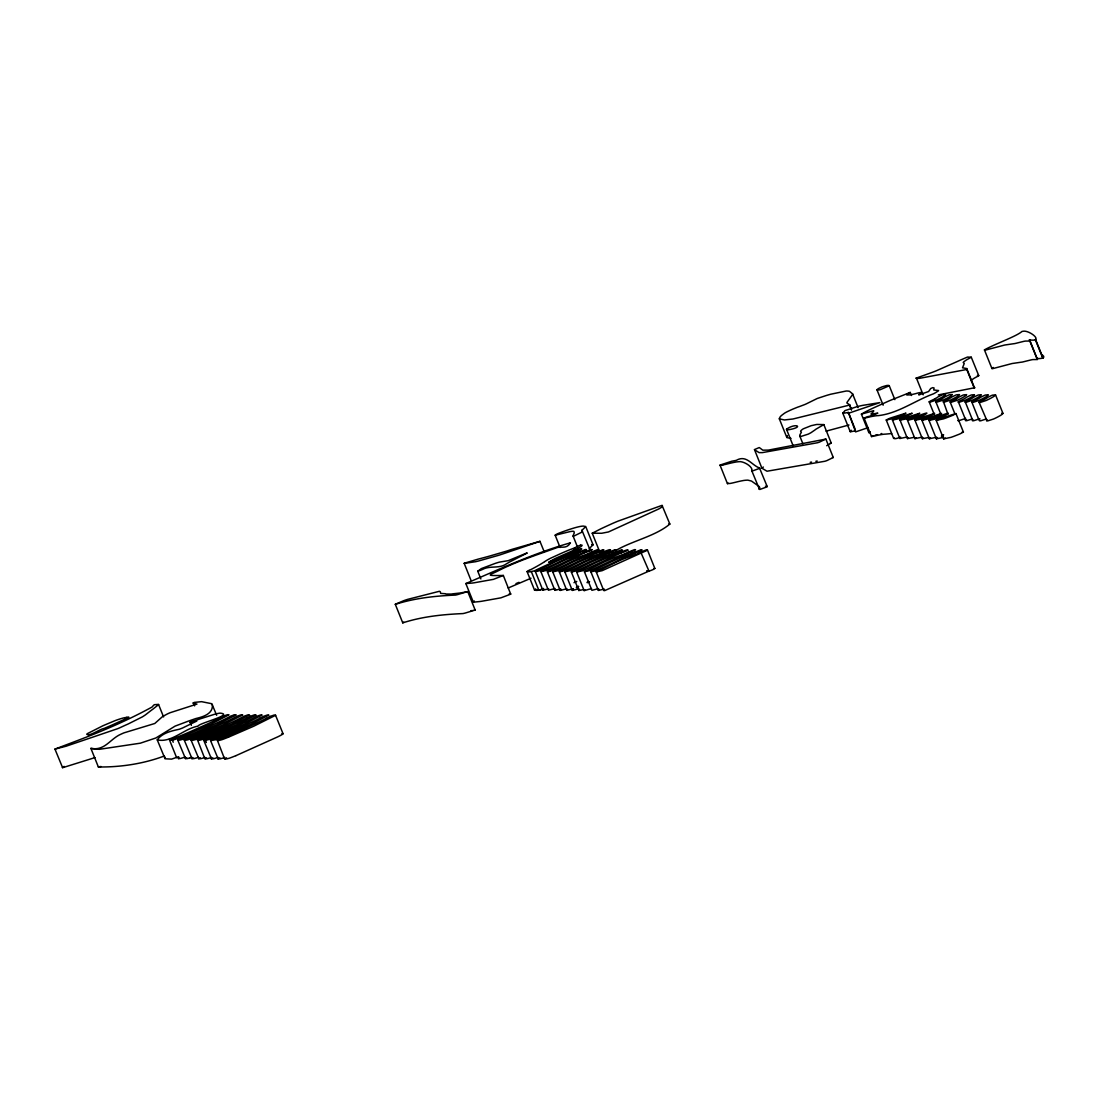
<?xml version="1.0" encoding="UTF-8"?>
<svg xmlns="http://www.w3.org/2000/svg" width="1099" height="1099" viewBox="0 0 1099 1099"><rect width="100%" height="100%" fill="white"/><g stroke="black" fill="none" stroke-linecap="round" stroke-linejoin="round"><path stroke-width="1.5" d="M995.557 395.036L992.864 395.063A5.646 0.687 -21.9 0 0 991.669 395.448L987.795 397.33A12.474 1.525 -21.9 0 1 985.322 398.951L984.388 399.418A16.76 2.047 -21.9 0 1 982.74 400.242A22.447 2.734 -21.9 0 1 980.432 401.341L979.003 402.179L987.053 420.862A25.991 3.173 -21.9 0 0 987.877 420.862L993.592 418.994A11.814 1.442 -21.9 0 0 995.076 418.307L996.559 417.579A16.938 2.061 -21.9 0 0 998.84 416.384L1000.021 415.71A24.151 2.94 -21.9 0 0 1001.642 414.68L1002.989 413.444L995.557 394.953L994.21 396.189A24.151 2.94 -21.9 0 1 992.589 397.206L991.408 397.879A16.938 2.061 -21.9 0 1 989.127 399.088L987.644 399.802A11.814 1.442 -21.9 0 1 986.146 400.503L980.445 402.371A25.991 3.173 -21.9 0 1 979.621 402.371L979.044 402.234M588.322 551.272L588.693 550.97A27.448 3.352 -21.9 0 0 589.792 549.335L581.907 530.213C594.985 519.717 560.174 532.424 557.179 533.949A7.666 0.934 -21.9 0 0 555.847 534.65L555.16 535.186L560.119 547.522M94.981 757.596L62.616 767.706L54.95 749.106C83.579 738.157 115.477 726.989 152.047 707.042A27.667 3.366 -21.9 0 0 152.857 706.066L154.272 704.706L158.503 704.377L163.586 716.933M62.382 767.597L64.14 766.388M537.507 569.364L539.609 568.348A30.209 3.682 -21.9 0 1 541.972 567.221L575.34 551.78A35.566 4.341 -21.9 0 0 574.008 551.657L548.662 562.345L550.077 561.383A44.097 5.371 -21.9 0 1 553.223 559.583L554.528 558.883A13.696 1.676 -21.9 0 1 556.396 557.949L570.903 551.533M891.605 433.542L885.657 434.119A48.315 5.893 -21.9 0 0 883.596 434.27L882.552 434.393A76.312 9.3 -21.9 0 0 880.258 434.764L878.197 435.163A22.942 2.789 -21.9 0 0 876.988 435.438L875.793 435.726A47.257 5.756 -21.9 0 1 874.337 436.083L871.507 436.564L864.061 418.06L867.496 416.727A27.585 3.366 -21.9 0 1 869.749 416.233L877.826 413.155L871.136 414.158A6.512 0.797 -21.9 0 1 871.04 413.98L871.878 413.128A97.303 11.855 -21.9 0 0 873.018 412.084L873.787 410.889A31.981 3.901 -21.9 0 0 873.417 410.765L861.41 414.117L865.353 411.891A63.577 7.748 -21.9 0 1 867.825 410.641L870.916 409.116A30.484 3.709 -21.9 0 1 873.252 408.017L887.772 401.478A42.916 5.234 -21.9 0 1 890.19 400.421L910.151 392.439L911.524 395.516M871.507 436.564L872.963 435.781M585.643 526.339L593.075 544.829L589.394 548.415L589.792 549.335M157.239 739.847C162.418 732.882 171.279 730.986 179.247 729.255A14.246 1.731 -21.9 0 0 182.489 728.033L196.803 721.04L189.935 722.483L191.405 721.658L215.198 714.075A44.702 5.454 -21.9 0 1 219.951 713.127C235.062 714.487 198.699 723.183 198.012 726.151C183.973 728.568 171.526 743.199 157.239 739.847L165.042 758.791L171.595 759.121L178.656 756.675M164.671 758.351L165.248 757.184M759.038 486.431L751.496 481.06L747.842 480.139A107.839 13.147 -21.9 0 0 745.479 480.263L744.435 480.373A29.481 3.599 -21.9 0 0 743.322 480.538L740.781 481.032A82.988 10.111 -21.9 0 0 738.336 481.568A64.099 7.817 -21.9 0 0 736.646 481.98L734.269 482.557A42.943 5.234 -21.9 0 1 730.272 483.423L727.442 483.629L720.01 465.083L731.838 461.209A320.826 39.097 -21.9 0 1 736.275 460.371C746.18 454.574 751.373 464.671 758.928 467.762A15.496 1.882 -21.9 0 1 759.436 467.803L767.171 486.5A7.927 0.962 -21.9 0 1 766.91 486.898L759.931 489.44A30.401 3.709 -21.9 0 1 759.491 489.371L751.634 470.413A8.201 1.003 -21.9 0 1 752.059 469.96C751.675 466.072 744.737 462.102 740.41 461.635A107.839 13.147 -21.9 0 0 738.047 461.772L737.003 461.882A29.481 3.599 -21.9 0 0 735.89 462.033L733.349 462.528A82.988 10.111 -21.9 0 0 730.89 463.077A64.099 7.817 -21.9 0 0 729.214 463.476L726.837 464.066A42.943 5.234 -21.9 0 1 722.84 464.932M727.442 483.629L728.197 483.079M848.153 413.389L879.846 402.619L863.8 405.201A18.175 2.212 -21.9 0 0 862.674 405.38L859.418 406.081A29 3.531 -21.9 0 0 857.275 406.616L845.007 410.586L842.782 413.142A9.671 1.181 -21.9 0 0 843.112 413.293L848.414 412.455L855.599 431.893L867.784 427.745M281.852 733.596A20.62 2.514 -21.9 0 1 283.006 733.706L282.69 734.201A17.199 2.102 -21.9 0 1 277.951 736.756L235.928 755.659M759.038 489.11L759.066 488.904A8.201 1.003 -21.9 0 1 759.505 488.451L759.766 487.283M465.852 583.569C499.509 569.048 535.68 552.605 570.422 542.824C566.768 549.321 561.328 546.217 557.317 547.522C538.318 554.418 518.975 560.6 500.787 569.502C489.687 575.395 483.148 575.752 503.328 575.464L510.705 594.174L500.883 597.842L481.541 601.29A67.039 8.174 -21.9 0 0 479.906 601.524L473.367 602.183L465.852 583.569L472.474 583.033A67.039 8.174 -21.9 0 1 474.109 582.8L493.451 579.352L503.328 575.464M473.284 602.073L474.315 601.016M467.721 591.619L461.58 592.746A21.101 2.569 -21.9 0 1 460.261 592.993L452.623 593.845A27.42 3.338 -21.9 0 1 451.126 594.078L446.015 594.01A31.761 3.874 -21.9 0 1 445.562 593.735L440.672 593.405L440.424 592.388A38.547 4.698 -21.9 0 0 440.314 591.839L440.026 591.592A78.208 9.534 -21.9 0 0 439.394 591.289L407.688 599.353A20.716 2.528 -21.9 0 0 403.745 600.672L395.283 604.271L402.756 622.858C422.346 616.539 442.636 614.465 463.036 613.572A36.253 4.423 -21.9 0 1 464.987 613.118L475.166 610.055L467.734 591.55L457.555 594.614A36.253 4.423 -21.9 0 0 455.604 595.081C435.19 595.933 414.914 598.09 395.31 604.354M470.963 580.286L464.163 563.251L478.106 559.144A213.069 25.964 -21.9 0 0 485.978 557.069A174.7 21.293 -21.9 0 0 489.206 556.19L506.914 551.025A30.772 3.75 -21.9 0 1 508.988 550.324A36.116 4.396 -21.9 0 1 510.046 549.981A30.305 3.695 -21.9 0 1 511.928 549.376L539.952 541.312L544.362 552.138M825.83 439.105L768.407 450.109L762.802 450.164L759.285 447.54L754.464 449.573L761.923 468.215L767.006 471.224L824.868 461.264A9.589 1.168 -21.9 0 0 826.888 460.605L833.276 457.5L825.844 439.009L819.456 442.114A9.589 1.168 -21.9 0 1 817.436 442.76L762.321 452.623L759.093 452.609L754.491 449.725M640.703 552.481L624.108 558.635A238.51 29.069 -21.9 0 0 616.127 562.152L596.249 571.933L602.156 570.669L643.464 551.986A13.312 1.621 -21.9 0 0 646.267 550.778L647.462 550.022A20.62 2.514 -21.9 0 0 646.308 549.857L639.838 552.481A38.259 4.657 -21.9 0 0 640.951 552.605L649.001 571.137L650.896 570.477A14.301 1.745 -21.9 0 0 653.328 569.447L654.798 568.458A20.62 2.514 -21.9 0 0 654.111 568.348M596.249 571.933L603.681 590.424L604.546 590.671L649.001 571.095L646.844 570.999M543.442 588.583L539.293 590.136L534.54 590.094L527.067 571.562L527.74 571.013A8.861 1.085 -21.9 0 1 528.715 570.56L529.072 570.395M543.593 588.514C542.37 590.149 532.095 591.413 535.817 589.201M610.453 550.022L609.299 550.64A13.312 1.621 -21.9 0 1 606.483 551.835L603.983 552.454A38.259 4.657 -21.9 0 1 602.87 552.33L587.141 558.498A238.51 29.069 -21.9 0 0 579.159 562.015L559.281 571.782L566.782 590.397L573.403 588.666M591.55 588.569L584.16 590.644L576.659 572.043L596.537 562.262A238.51 29.069 -21.9 0 1 604.519 558.745L620.207 552.563A38.259 4.657 -21.9 0 0 621.361 552.701L623.875 552.083A13.312 1.621 -21.9 0 0 626.677 550.887L627.886 550.187M535.35 571.59L555.242 561.823A238.51 29.069 -21.9 0 1 563.21 558.306L576.604 552.66L582.566 551.643A13.312 1.621 -21.9 0 0 585.369 550.434L586.454 549.624A20.62 2.514 -21.9 0 0 585.41 549.514L578.939 552.138A38.259 4.657 -21.9 0 0 580.052 552.261L541.258 570.326L535.419 571.7L542.851 590.204L548.689 588.817M555.009 588.514L548.401 590.245L540.887 571.631L560.778 561.864A238.51 29.069 -21.9 0 1 568.76 558.347L585.355 552.179M560.724 588.982L554.871 590.355L547.371 571.755L567.263 561.974A238.51 29.069 -21.9 0 1 575.23 558.457L591.963 552.302M542.782 590.081L543.593 589.298M552.728 571.851L572.62 562.07A238.51 29.069 -21.9 0 1 580.588 558.553L593.982 552.921L599.944 551.89A13.312 1.621 -21.9 0 0 602.76 550.695L603.846 549.871A20.62 2.514 -21.9 0 0 602.788 549.775L596.317 552.385A38.259 4.657 -21.9 0 0 597.43 552.509L558.635 570.573L552.728 571.851L560.229 590.451L566.85 588.734M554.803 590.245L555.627 589.462M578.939 588.707L572.318 590.438L564.817 571.823L584.709 562.056A238.51 29.069 -21.9 0 1 592.677 558.539L606.071 552.907L612.033 551.877A13.312 1.621 -21.9 0 0 614.849 550.681L616.031 549.926A20.62 2.514 -21.9 0 0 614.877 549.761M560.16 590.342L560.985 589.559M573.582 549.541L573.884 548.978A40.91 4.987 -21.9 0 1 574.159 548.689L574.695 548.154A31.17 3.792 -21.9 0 0 574.928 547.893M583.885 589.49L578.802 590.548L571.301 571.947L591.18 562.166A238.51 29.069 -21.9 0 1 599.161 558.649L612.555 553.017L618.517 551.986M566.713 590.287L567.524 589.504M572.249 590.328L573.074 589.545M578.733 590.438L579.544 589.655M598.529 588.611L591.908 590.328L584.407 571.727L604.299 561.946A238.51 29.069 -21.9 0 1 612.267 558.429L628.875 552.261M584.091 590.534L584.902 589.751M590.891 571.837L610.769 562.056A238.51 29.069 -21.9 0 1 618.751 558.539L632.145 552.907L638.107 551.89A13.312 1.621 -21.9 0 0 640.909 550.681L642.077 549.912A20.62 2.514 -21.9 0 0 640.951 549.761L634.48 552.385A38.259 4.657 -21.9 0 0 635.593 552.509L596.798 570.573L590.891 571.837L598.392 590.438L604.23 589.064M598.323 590.328L599.134 589.545M603.681 590.424L604.491 589.641M883.143 405.188L876.947 389.774L877.51 389.225A15.716 1.91 -21.9 0 1 878.884 388.345L881.741 387.013A11.004 1.346 -21.9 0 1 882.415 386.752L886.646 385.529A22.859 2.789 -21.9 0 1 889.242 385.722L894.847 399.638M869.982 432.292L868.842 432.608L870.01 431.852M971.269 357.216L967.463 357.065L962.078 359.373A185.8 22.639 -21.9 0 0 956.281 361.969L936.389 370.748A21.527 2.624 -21.9 0 1 932.639 372.218L915.934 378.235L918.517 378.427A137.1 16.705 -21.9 0 0 920.399 378.166L967.093 369.429L967.079 368.605L962.518 367.794L964.18 363.714A11.388 1.387 -21.9 0 0 964.139 363.412L963.232 362.519A22.9 2.789 -21.9 0 1 963.754 361.832L966.392 359.95A20.098 2.445 -21.9 0 1 968.164 358.947A17.433 2.129 -21.9 0 1 969.771 358.095L971.269 357.216L978.742 375.611L977.203 376.586A17.433 2.129 -21.9 0 0 975.596 377.438A20.098 2.445 -21.9 0 0 973.838 378.441L971.186 380.323A22.9 2.789 -21.9 0 0 970.953 380.584M851.189 430.217L850.214 431.632A9.671 1.181 -21.9 0 0 850.544 431.783L855.489 430.794M158.627 704.596L152.665 709.336A60.747 7.405 -21.9 0 0 150.247 711.122L145.521 714.803A65.83 8.023 -21.9 0 1 142.307 716.905L128.102 724.007A41.583 5.069 -21.9 0 0 124.97 725.395L120.588 727.414A5.99 0.728 -21.9 0 1 117.717 728.651L65.954 746.262L54.95 749.106M955.965 413.581L953.273 415.051A13.71 1.676 -21.9 0 1 951.61 415.793L946.212 417.895A38.85 4.739 -21.9 0 0 943.574 418.856L936.211 420.381L943.643 438.872L951.006 437.347A38.85 4.739 -21.9 0 1 953.657 436.399L959.042 434.297A13.71 1.676 -21.9 0 0 960.705 433.542L963.411 432.072L955.951 413.54L941.335 418.156A37.709 4.602 -21.9 0 1 940.043 418.568L936.252 420.436M910.288 392.425L908.392 393.497A7.803 0.948 -21.9 0 0 907.183 394.211L906.565 394.857L909.161 394.926A21.54 2.624 -21.9 0 0 910.219 394.802L911.373 394.61A40.91 4.987 -21.9 0 0 913.269 394.211L913.764 394.101A28.808 3.517 -21.9 0 0 918.16 392.947L921.347 392.343A7.995 0.975 -21.9 0 1 920.687 393.044L918.585 394.775A10.839 1.319 -21.9 0 0 919.135 394.843L928.6 391.519L930.716 388.51L932.721 387.645L934.068 387.961L933.738 389.994L938.587 390.543L937.42 391.491A61.173 7.459 -21.9 0 1 935.702 392.577L934.699 393.167A6.992 0.852 -21.9 0 1 933.436 393.84C915 400.572 898.02 413.485 878.225 415.628A48.315 5.893 -21.9 0 0 876.164 415.765L875.12 415.903A76.312 9.3 -21.9 0 0 872.826 416.274L870.765 416.658A22.942 2.789 -21.9 0 0 869.556 416.933L868.361 417.235A47.257 5.756 -21.9 0 1 866.905 417.593L864.144 418.087M187.778 758.475A20.62 2.514 -21.9 0 1 185.511 758.64L177.75 740.067L179.137 739.215A26.994 3.283 -21.9 0 0 183.56 737.511L185.085 736.907A41.996 5.124 -21.9 0 0 193.108 733.596L193.822 733.28A112.991 13.765 -21.9 0 0 198.809 731.123L215.074 723.815A118.719 14.466 -21.9 0 0 219.003 721.988L220.954 721.068A40.663 4.959 -21.9 0 0 227.026 718.073L228.152 717.482A31.225 3.805 -21.9 0 0 230.639 716.15L234.485 714.803M198.328 757.252A17.199 2.102 -21.9 0 1 196.474 757.939L194.289 758.516A20.62 2.514 -21.9 0 1 192.037 758.695L184.261 740.122L185.649 739.27A26.994 3.283 -21.9 0 0 190.086 737.566L191.597 736.962A41.996 5.124 -21.9 0 0 199.62 733.637L200.348 733.335A112.991 13.765 -21.9 0 0 205.334 731.178L221.586 723.87A118.719 14.466 -21.9 0 0 225.515 722.043L227.466 721.123A40.663 4.959 -21.9 0 0 233.551 718.128L234.664 717.537M204.922 757.39A17.199 2.102 -21.9 0 1 203.301 757.994L201.117 758.571A20.62 2.514 -21.9 0 1 198.864 758.75L191.089 740.176L192.476 739.325A26.994 3.283 -21.9 0 0 196.9 737.621M185.182 758.557L186.569 757.706M191.693 758.612L193.081 757.761M211.461 758.873L203.727 740.273L205.115 739.421A26.994 3.283 -21.9 0 0 209.538 737.717L211.063 737.127A41.996 5.124 -21.9 0 0 219.086 733.802L219.814 733.486A112.991 13.765 -21.9 0 0 224.8 731.33L241.052 724.021A118.719 14.466 -21.9 0 0 244.981 722.194L246.932 721.274A40.663 4.959 -21.9 0 0 253.017 718.279L254.13 717.688A31.225 3.805 -21.9 0 0 256.63 716.356L260.463 715.023A21.156 2.583 -21.9 0 1 262.112 715.078L244.266 724.268L215.088 737.044M198.521 758.667L200.21 757.706M218.179 758.928L210.458 740.328L211.846 739.476A26.994 3.283 -21.9 0 0 216.269 737.772L217.794 737.168A41.996 5.124 -21.9 0 0 225.817 733.857L226.531 733.541A112.991 13.765 -21.9 0 0 231.518 731.385L247.783 724.076A118.719 14.466 -21.9 0 0 251.712 722.249L253.663 721.329A40.663 4.959 -21.9 0 0 259.735 718.334M211.461 757.348A17.199 2.102 -21.9 0 1 209.607 758.035L207.423 758.626A20.62 2.514 -21.9 0 1 205.17 758.805L206.516 757.761M217.89 758.818L219.882 757.747M235.9 755.645A17.199 2.102 -21.9 0 1 229.348 758.2L227.177 758.791A20.62 2.514 -21.9 0 1 224.91 758.956L226.573 757.802M940.826 414.172L935.867 401.836L937.296 400.984A22.447 2.734 -21.9 0 0 939.604 399.899A16.76 2.047 -21.9 0 0 941.252 399.074L942.118 398.621M942.983 401.836L944.412 401.039A22.447 2.734 -21.9 0 0 946.706 399.954A16.76 2.047 -21.9 0 0 948.368 399.129L949.22 398.676A12.474 1.525 -21.9 0 0 951.693 397.082L955.649 395.145A5.646 0.687 -21.9 0 1 956.844 394.761L959.496 394.596L958.191 395.901A24.151 2.94 -21.9 0 1 956.556 396.918L955.374 397.591A16.938 2.061 -21.9 0 1 953.094 398.786L951.624 399.514A11.814 1.442 -21.9 0 1 950.127 400.201L944.426 402.069A25.991 3.173 -21.9 0 1 943.588 402.083L947.942 414.227M957.902 401.959L959.331 401.162A22.447 2.734 -21.9 0 0 961.639 400.077A16.76 2.047 -21.9 0 0 963.287 399.253L964.153 398.8A12.474 1.525 -21.9 0 0 966.612 397.206L970.568 395.269A5.646 0.687 -21.9 0 1 971.763 394.884L974.428 394.72L973.11 396.025A24.151 2.94 -21.9 0 1 971.475 397.041L970.307 397.714A16.938 2.061 -21.9 0 1 968.027 398.91L966.543 399.638A11.814 1.442 -21.9 0 1 965.046 400.324L959.345 402.193A25.991 3.173 -21.9 0 1 958.507 402.193L965.952 420.697A25.991 3.173 -21.9 0 0 966.777 420.683L971.997 419.035M964.798 402.014L966.227 401.217A22.447 2.734 -21.9 0 0 968.535 400.132A16.76 2.047 -21.9 0 0 970.183 399.308L971.049 398.855A12.474 1.525 -21.9 0 0 973.508 397.261L977.464 395.324A5.646 0.687 -21.9 0 1 978.659 394.939L981.325 394.775L980.006 396.08A24.151 2.94 -21.9 0 1 978.371 397.096L977.203 397.769A16.938 2.061 -21.9 0 1 974.923 398.964L973.439 399.693A11.814 1.442 -21.9 0 1 971.942 400.379L966.241 402.248A25.991 3.173 -21.9 0 1 965.403 402.261L972.849 420.752A25.991 3.173 -21.9 0 0 973.673 420.738L979.374 418.884A11.814 1.442 -21.9 0 0 979.868 418.65M965.334 420.505L966.502 419.791M972.23 420.56L973.151 419.955M986.407 418.939L980.706 420.807A25.991 3.173 -21.9 0 1 979.882 420.807L979.965 420.12M986.449 420.683L987.355 420.065M892.484 420.079L896.262 418.211A37.709 4.602 -21.9 0 0 897.553 417.799L912.17 413.197L909.491 414.694A13.71 1.676 -21.9 0 1 907.829 415.449L902.444 417.551A38.85 4.739 -21.9 0 0 899.806 418.499L892.429 420.024L899.861 438.515L907.238 437.004M913.832 437.429L907.444 438.583L900.012 420.079L903.845 418.279A37.709 4.602 -21.9 0 0 905.136 417.854L919.767 413.251L917.074 414.763A13.71 1.676 -21.9 0 1 915.412 415.504L910.027 417.606A38.85 4.739 -21.9 0 0 907.389 418.568L906.716 418.815M900.685 437.072C899.408 437.69 893.116 439.875 894.339 437.869M929.053 437.429L922.349 438.693L914.918 420.203L918.75 418.403A37.709 4.602 -21.9 0 0 920.042 417.977L934.658 413.375L931.979 414.886A13.71 1.676 -21.9 0 1 930.317 415.628L924.918 417.73A38.85 4.739 -21.9 0 0 922.281 418.692L921.608 418.925M907.444 438.583L908.365 437.855M921.91 420.189L925.743 418.458A37.709 4.602 -21.9 0 0 927.034 418.032L941.651 413.43L938.972 414.941A13.71 1.676 -21.9 0 1 937.31 415.683L931.911 417.785A38.85 4.739 -21.9 0 0 929.273 418.746L921.91 420.258L929.342 438.748L936.705 437.237M922.267 437.114L914.904 438.638L916.085 437.8M929.342 438.748L930.523 437.91M943.409 437.416L936.375 438.817L937.557 437.965M599.669 551.712L592.237 533.221L600.892 528.811A177.832 21.678 -21.9 0 1 605.274 526.764L612.899 523.289A17.103 2.088 -21.9 0 1 614.437 522.629L616.525 521.75A17.172 2.088 -21.9 0 1 618.036 521.132L662.051 505.361L669.854 524.058C655.347 536.23 632.928 540.557 615.88 550.462M627.872 550.132L627.817 550.091A20.62 2.514 -21.9 0 0 626.718 549.967L619.905 552.371L621.114 552.591M402.756 622.858L403.718 622.089M984.374 349.894C995.364 343.767 1016.699 336.267 1021.96 331.472A29.673 3.613 -21.9 0 1 1023.911 331.156C1030.601 330.854 1044.27 342.091 1029.172 339.879A39.276 4.781 -21.9 0 1 1029.694 339.989L1029.845 340.044A41.886 5.11 -21.9 0 1 1030.203 340.237L1029.639 341.047L1025.449 341.075A16.815 2.047 -21.9 0 0 1023.32 341.473L1015.188 343.492A20.936 2.555 -21.9 0 1 1013.621 343.726L1004.678 345.031L985.061 350.196A22.433 2.734 -21.9 0 1 984.498 350.059L991.944 368.55A22.433 2.734 -21.9 0 0 992.493 368.687L1012.11 363.522L1021.053 362.217A20.936 2.555 -21.9 0 0 1022.62 361.997L1030.766 359.977A16.815 2.047 -21.9 0 1 1032.881 359.579L1037.071 359.538L1037.635 358.727A41.886 5.11 -21.9 0 0 1037.277 358.535L1037.126 358.48A39.276 4.781 -21.9 0 0 1036.975 358.439M823.824 424.599L816.008 429.146A24.109 2.94 -21.9 0 0 814.895 430.011L810.883 432.759A39.674 4.836 -21.9 0 1 808.287 434.119L800.484 436.605A28.134 3.434 -21.9 0 1 800.045 436.427L799.756 435.506A130.259 15.881 -21.9 0 1 799.935 434.764L801.391 432.237L800.704 431.564A22.983 2.802 -21.9 0 1 801.693 429.97L802.05 429.695A29.714 3.627 -21.9 0 1 803.287 428.816L811.282 425.643A18.161 2.212 -21.9 0 0 812.642 425.368L815.829 424.64A20.318 2.473 -21.9 0 1 817.079 424.448L823.824 424.599L831.256 443.103L826.668 445.713M534.512 590.053L535.708 589.256M787.365 435.616L786.98 437.636L791.005 438.432M573.074 551.767L573.815 551.382A13.779 1.676 -21.9 0 1 574.2 551.217L577.03 550.022A17.213 2.102 -21.9 0 1 577.882 549.665L579.97 548.951A11.691 1.429 -21.9 0 1 580.354 548.909L580.808 548.882A16.348 1.992 -21.9 0 1 581.467 548.868M164.246 756.016C143.447 763.832 120.299 767.281 98.36 766.965L90.887 748.378C105.092 751.084 110.106 738.72 121.11 734.118A53.961 6.58 -21.9 0 1 123.844 732.896L154.794 723.485L162.583 716.534L167.446 713.91A30.58 3.723 -21.9 0 1 170.057 712.743L196.955 704.088L193.039 703.154L194.248 702.412L201.557 701.67L211.819 703.731L216.654 715.284M98.333 766.868L101.094 766.511M540.021 541.354L502.696 553.978A36.94 4.506 -21.9 0 1 498.877 555.242L478.477 561.012A63.302 7.72 -21.9 0 1 475.551 561.713L464.176 563.402M477.763 571.192L481.362 568.581L494.88 563.526A13.394 1.635 -21.9 0 1 496.666 562.935L497.27 562.743A12.034 1.47 -21.9 0 1 499.66 562.07L508.233 560.669L526.297 553.223A6.608 0.811 -21.9 0 1 527.259 552.976L509.675 561.946A9.946 1.209 -21.9 0 1 508.741 562.523L508.315 562.77A17.035 2.074 -21.9 0 1 506.749 563.622C499.55 569.158 490.113 565.229 482.543 569.433A8.641 1.058 -21.9 0 1 480.167 570.408L477.763 571.219L480.867 578.926M575.189 547.618L576.384 546.959A10.853 1.319 -21.9 0 1 576.961 546.684L578.184 546.107A20.441 2.486 -21.9 0 1 579.242 545.626L580.602 545.104M544.706 561.63L546.272 560.614A19.15 2.335 -21.9 0 1 550.736 558.168L560.6 553.649A92.11 11.224 -21.9 0 1 567.661 550.613L575.011 547.714M544.266 561.905L543.826 562.207A65.308 7.954 -21.9 0 1 533.633 568.114L533.317 568.293A16.265 1.978 -21.9 0 1 529.361 570.271L529.196 570.34M938.367 394.884L974.799 387.713L973.783 386.93M779.356 418.898L784.466 419.955L792.915 419.007L849.939 404.982L846.972 403.058A55.266 6.731 -21.9 0 1 846.999 402.385L852.508 394.692A68.481 8.352 -21.9 0 0 852.549 393.813L849.5 391.34A68.949 8.407 -21.9 0 0 848.428 391.12L847.947 391.065A83.071 10.125 -21.9 0 0 846.161 391.024L830.665 394.239A134.037 16.334 -21.9 0 0 826.393 395.475L817.313 398.456L806.378 403.828A22.969 2.802 -21.9 0 1 804.853 404.514L799.275 406.616A11.004 1.346 -21.9 0 0 797.379 407.262L792.764 409.144A27.709 3.379 -21.9 0 0 790.634 410.092L787.585 411.521A10.55 1.291 -21.9 0 0 786.183 412.235L785.758 412.468A13.628 1.662 -21.9 0 0 784.549 413.183L781.609 415.395A72.52 8.833 -21.9 0 0 780.29 416.686L779.26 418.623L786.788 437.388M223.482 716.095L227.342 714.748A21.156 2.583 -21.9 0 1 228.977 714.817L211.145 724.007L181.953 736.783M250.27 716.314L254.13 714.968A21.156 2.583 -21.9 0 1 255.779 715.023M270.024 716.466L273.885 715.119A21.156 2.583 -21.9 0 1 275.519 715.188L283.061 733.747M993.208 367.451L991.834 368.481M935.386 398.566L934.535 399.019A16.76 2.047 -21.9 0 1 932.872 399.844A22.447 2.734 -21.9 0 1 930.565 400.929L929.15 401.781L934.095 414.117M956.377 398.731L955.512 399.184A16.76 2.047 -21.9 0 1 953.863 400.009A22.447 2.734 -21.9 0 1 951.555 401.108L950.127 401.946L955.086 414.282M923.27 437.979L922.349 438.693M246.657 718.238L247.797 717.647A31.225 3.805 -21.9 0 0 250.297 716.301M259.721 718.334L260.861 717.743A31.225 3.805 -21.9 0 0 263.348 716.411L267.194 715.064A21.156 2.583 -21.9 0 1 268.829 715.133L250.998 724.323L221.819 737.099M266.398 718.389L267.538 717.798A31.225 3.805 -21.9 0 0 270.038 716.466M578.472 586.22L576.384 587.251M576.494 587.718L578.665 586.674M179.11 757.788L178.326 758.598M508.219 587.992L530.996 578.239M1036.92 358.398C1039.283 358.947 1047.072 358.37 1042.347 354.95M763.365 467.034L761.923 468.215M573.98 582.69L576.769 581.44M587.209 582.745L589.586 581.687M587.223 582.127L588.679 581.481M945.099 437.91L943.643 438.872M571.507 551.258L581.041 546.601A32.613 3.97 -21.9 0 0 581.921 545.681L582.099 545.296A6.36 0.769 -21.9 0 0 581.948 545.173L580.808 545.104M515.953 583.61L519.003 582.333M943.588 434.668L941.527 435.492M208.755 737.003L235.9 725.161L255.847 715.078M228.496 737.154L253.745 726.219L275.629 715.284M196.9 737.621L198.424 737.017A41.996 5.124 -21.9 0 0 206.447 733.692L207.175 733.39A112.991 13.765 -21.9 0 0 212.148 731.233L228.413 723.925A118.719 14.466 -21.9 0 0 232.342 722.098L234.293 721.178A40.663 4.959 -21.9 0 0 240.365 718.183L241.492 717.592A31.225 3.805 -21.9 0 0 243.992 716.26L247.825 714.913A21.156 2.583 -21.9 0 1 249.473 714.982L231.628 724.172L202.45 736.948A17.199 2.102 -21.9 0 1 195.869 739.49L193.685 740.08A20.62 2.514 -21.9 0 1 191.418 740.259L191.089 740.176M881.686 433.514L880.945 433.789M212.849 757.802L211.159 758.763M906.4 418.925L900.012 420.079M921.292 419.049L914.959 420.258M215.253 739.627L213.055 740.231A20.62 2.514 -21.9 0 1 210.788 740.41M189.976 757.857L187.915 758.447M943.519 435.918L941.5 436.591M826.036 431.165L848.991 424.997M575.601 551.904L577.662 551.176A5.962 0.728 -21.9 0 0 579.338 550.462L581.371 549.308A6.415 0.783 -21.9 0 0 581.55 548.827M470.88 610.81L472.35 610.467M668.59 524.003L669.854 524.058M877.551 434.654L877.194 434.723A27.585 3.366 -21.9 0 0 875.299 435.135M815.843 461.292L817.216 461.031M722.84 464.932L720.051 465.179M810.197 462.308L811.557 462.075M126.646 717.372A17.941 2.184 -21.9 0 0 127.937 717.111L128.885 717.249A7.006 0.852 -21.9 0 1 128.569 717.468L112.867 724.681A201.158 24.521 -21.9 0 1 104.24 728.39C99.913 729.008 89.06 736.893 86.739 734.297A66.407 8.091 -21.9 0 1 87.288 733.679L102.921 725.766A155.165 18.903 -21.9 0 1 105.957 724.461L114.997 720.683A9.575 1.168 -21.9 0 1 116.961 719.955L117.332 719.831A15.304 1.868 -21.9 0 1 123.583 717.935L125.066 717.633A46.185 5.632 -21.9 0 1 125.712 717.523L126.646 717.372M474.122 610.082L475.166 610.055M527.067 571.562L528.083 571.796A77.342 9.424 -21.9 0 0 529.965 571.823L534.224 570.903A14.411 1.758 -21.9 0 0 537.136 569.543M1001.725 413.224L1002.989 413.444M649.001 571.095L648.383 571.095A38.259 4.657 -21.9 0 1 647.27 570.972L647.105 570.917M830.281 442.966L831.256 443.103M832.465 457.39L833.276 457.5M614.877 549.761L608.406 552.371A38.259 4.657 -21.9 0 0 609.519 552.495L570.738 570.56L564.817 571.823M592.004 549.665A20.62 2.514 -21.9 0 0 590.946 549.569L584.476 552.179A38.259 4.657 -21.9 0 0 585.602 552.302L588.102 551.684A13.312 1.621 -21.9 0 0 590.919 550.489L592.045 549.692M591.619 544.582L593.075 544.829M962.202 431.989L963.411 432.072M592.21 552.412L594.586 551.794A13.312 1.621 -21.9 0 0 597.403 550.599L598.488 549.775A20.62 2.514 -21.9 0 0 597.43 549.679L590.96 552.289A38.259 4.657 -21.9 0 0 592.073 552.412L553.278 570.477L547.439 571.865M574.31 549.816L574.447 549.816A15.812 1.923 -21.9 0 1 573.692 549.72M977.382 375.405L978.742 375.611M509.222 593.831L510.76 593.955M629.37 552.302L631.623 551.767A13.312 1.621 -21.9 0 0 634.439 550.572L635.524 549.747A20.62 2.514 -21.9 0 0 634.466 549.651L627.996 552.261A38.259 4.657 -21.9 0 0 629.109 552.385L590.328 570.45L584.407 571.727M621.608 552.632L582.566 570.766L576.659 572.043M603.736 552.33L602.54 552.083L609.341 549.706A20.62 2.514 -21.9 0 1 610.385 549.816L610.508 549.912M604.23 552.371L565.188 570.518L559.336 571.892M585.849 552.22L546.807 570.367L540.887 571.631M765.426 486.225L766.374 486.266A15.496 1.882 -21.9 0 1 766.868 486.294L767.171 486.5M224.567 758.873L217.437 740.479A20.62 2.514 -21.9 0 0 219.731 740.286L221.943 739.682A17.199 2.102 -21.9 0 0 228.468 737.141M204.826 758.722L197.683 740.328A20.62 2.514 -21.9 0 0 199.991 740.135L202.189 739.531A17.199 2.102 -21.9 0 0 208.728 736.989M555.215 535.227L569.406 531.751A13.957 1.703 -21.9 0 1 570.697 531.476L572.648 531.27A28.134 3.434 -21.9 0 1 573.98 531.49L574.269 533.015A39.482 4.808 -21.9 0 1 574.035 533.427L573.032 535.9L577.415 546.835M957.751 420.574L958.163 420.629A25.991 3.173 -21.9 0 0 959.001 420.629L964.702 418.76A11.814 1.442 -21.9 0 0 965.705 418.307M929.081 420.409L936.321 418.801A38.85 4.739 -21.9 0 1 938.958 417.84L944.343 415.738A13.71 1.676 -21.9 0 0 946.005 414.996C955.237 409.735 934.727 417.963 934.068 418.087A37.709 4.602 -21.9 0 1 932.776 418.513L928.943 420.313L936.375 438.817M907.595 420.244L914.835 418.623A38.85 4.739 -21.9 0 1 917.473 417.661L922.872 415.573A13.71 1.676 -21.9 0 0 924.52 414.818C933.765 409.542 913.242 417.812 912.582 417.922A37.709 4.602 -21.9 0 1 911.305 418.334L907.458 420.148L914.904 438.638M184.33 740.176L184.563 740.218A20.62 2.514 -21.9 0 0 186.857 740.025L189.055 739.421A17.199 2.102 -21.9 0 0 195.595 736.88L222.781 725.065L242.687 714.941A21.156 2.583 -21.9 0 0 240.969 714.872L237.137 716.205A31.225 3.805 -21.9 0 1 234.65 717.537M177.818 740.122L178.038 740.163A20.62 2.514 -21.9 0 0 180.332 739.97L182.544 739.366A17.199 2.102 -21.9 0 0 189.069 736.825L216.256 725.01L236.175 714.886A21.156 2.583 -21.9 0 0 234.458 714.817M929.232 401.863L929.754 401.973A25.991 3.173 -21.9 0 0 930.592 401.959L936.293 400.091A11.814 1.442 -21.9 0 0 937.777 399.404L939.26 398.676A16.938 2.061 -21.9 0 0 941.541 397.481L942.722 396.808A24.151 2.94 -21.9 0 0 944.357 395.791L945.662 394.486L943.011 394.651A5.646 0.687 -21.9 0 0 941.816 395.036L937.873 396.973A12.474 1.525 -21.9 0 1 935.455 398.539M876.961 389.815L877.414 389.939A28.258 3.448 -21.9 0 0 880.065 389.76L889.27 385.763M571.37 572.057L577.209 570.669L616.003 552.605A38.259 4.657 -21.9 0 1 614.891 552.481L621.361 549.871A20.62 2.514 -21.9 0 1 622.405 549.981L621.32 550.791A13.312 1.621 -21.9 0 1 618.517 551.986M886.275 420.024L893.597 418.458A38.85 4.739 -21.9 0 1 896.235 417.496L901.62 415.395A13.71 1.676 -21.9 0 0 903.282 414.653L905.974 413.142L891.344 417.744A37.709 4.602 -21.9 0 1 890.053 418.169L886.22 419.969L893.652 438.46M90.846 748.419L99.391 749.312L140.342 743.185L155.866 737.979L175.112 726.109L188.025 721.26A169.026 20.593 -21.9 0 1 195.952 718.512C203.123 716.836 213.44 713.801 212.327 704.5M950.154 402L950.731 402.138A25.991 3.173 -21.9 0 0 951.569 402.138L957.27 400.27A11.814 1.442 -21.9 0 0 958.768 399.569L960.251 398.855A16.938 2.061 -21.9 0 0 962.518 397.646L963.699 396.973A24.151 2.94 -21.9 0 0 965.334 395.956L966.639 394.651L963.988 394.829A5.646 0.687 -21.9 0 0 962.793 395.214L958.85 397.137A12.474 1.525 -21.9 0 1 956.432 398.717M935.908 401.877L936.485 402.028A25.991 3.173 -21.9 0 0 937.31 402.014L943.011 400.146A11.814 1.442 -21.9 0 0 944.508 399.459L945.992 398.731A16.938 2.061 -21.9 0 0 948.272 397.536L949.44 396.863A24.151 2.94 -21.9 0 0 951.075 395.846L952.325 394.486L949.728 394.706A5.646 0.687 -21.9 0 0 948.533 395.091L944.659 396.973A12.474 1.525 -21.9 0 1 942.186 398.594M751.689 470.715L752.059 470.88A30.401 3.709 -21.9 0 0 752.499 470.949L759.478 468.408A7.927 0.962 -21.9 0 0 759.739 468.009M654.867 568.499L647.476 550.049M786.513 429.283L786.815 429.503A65.597 7.995 -21.9 0 0 787.983 429.846C805.114 427.14 795.813 422.442 786.486 429.228L793.299 446.18M217.135 740.383L218.522 739.531A26.994 3.283 -21.9 0 0 222.96 737.827L224.471 737.223A41.996 5.124 -21.9 0 0 232.507 733.912L233.222 733.596A112.991 13.765 -21.9 0 0 238.208 731.439L254.473 724.131A118.719 14.466 -21.9 0 0 258.402 722.304L260.339 721.384A40.663 4.959 -21.9 0 0 266.425 718.389M197.394 740.218L198.782 739.366A26.994 3.283 -21.9 0 0 203.205 737.663L204.73 737.072A41.996 5.124 -21.9 0 0 212.753 733.747L213.481 733.445A112.991 13.765 -21.9 0 0 218.467 731.275L234.719 723.98A118.719 14.466 -21.9 0 0 238.648 722.139L240.599 721.219A40.663 4.959 -21.9 0 0 246.671 718.224M581.948 530.322L582.36 530.844A27.448 3.352 -21.9 0 1 581.247 532.479L573.431 536.298A14.15 1.731 -21.9 0 1 573.197 536.202L573.115 536.106M971.832 402.124L972.436 402.316A25.991 3.173 -21.9 0 0 973.274 402.303L978.975 400.434A11.814 1.442 -21.9 0 0 980.473 399.748L981.957 399.019A16.938 2.061 -21.9 0 0 984.223 397.824L985.405 397.151A24.151 2.94 -21.9 0 0 987.039 396.135L988.358 394.829L985.693 394.994A5.646 0.687 -21.9 0 0 984.498 395.379L980.555 397.316A12.474 1.525 -21.9 0 1 978.151 398.882L977.217 399.363A16.76 2.047 -21.9 0 1 975.569 400.187A22.447 2.734 -21.9 0 1 973.261 401.272L971.832 402.124L979.264 420.629M592.237 533.221L601.702 533.262L608.448 531.957L659.098 508.796L661.859 507.079L662.422 505.567M799.797 436.083L802.902 443.79M848.414 412.455L855.269 429.489M1035.601 339.481L1043.033 357.972M1035.313 339.591L1042.745 358.082M1030.024 340.924L1037.456 359.414M1029.845 340.992L1037.277 359.483M967.093 369.429L974.525 387.933M966.804 369.552L974.236 388.043M916.346 377.864L923.16 394.816M861.41 414.117L868.842 432.608M852.549 393.813L858.127 407.674M849.733 405.133L851.588 409.748M849.554 405.201L851.423 409.831M842.782 413.142L850.214 431.632M531.366 571.714L538.798 590.204M193.342 702.783L194.578 705.86M205.115 739.421L206.351 742.512M190.127 722.235L191.363 725.326M173.23 742.237L171.994 739.16L170.895 740.108A20.62 2.514 -21.9 0 0 173.189 739.915L175.4 739.311A17.199 2.102 -21.9 0 0 181.926 736.77M169.205 739.256L176.651 757.747M178.368 758.585A20.62 2.514 -21.9 0 0 180.621 758.406L182.832 757.802A17.199 2.102 -21.9 0 0 185.168 756.95M191.817 757.197A17.199 2.102 -21.9 0 1 189.962 757.884M211.503 758.846A20.62 2.514 -21.9 0 0 213.755 758.681L215.953 758.076A17.199 2.102 -21.9 0 0 218.042 757.307M218.22 758.901A20.62 2.514 -21.9 0 0 220.487 758.736L222.685 758.131A17.199 2.102 -21.9 0 0 224.773 757.362M171.98 739.174A26.994 3.283 -21.9 0 0 176.417 737.443L177.928 736.852A41.996 5.124 -21.9 0 0 185.965 733.528L186.679 733.225A112.991 13.765 -21.9 0 0 191.666 731.069L207.931 723.76A118.719 14.466 -21.9 0 0 211.86 721.933L213.797 721.013A40.663 4.959 -21.9 0 0 219.882 718.004L220.995 717.427A31.225 3.805 -21.9 0 0 223.495 716.095M204.071 740.355A20.62 2.514 -21.9 0 0 206.324 740.19L208.522 739.572A17.199 2.102 -21.9 0 0 215.061 737.044M221.778 737.086A17.199 2.102 -21.9 0 1 215.225 739.654"/></g></svg>
